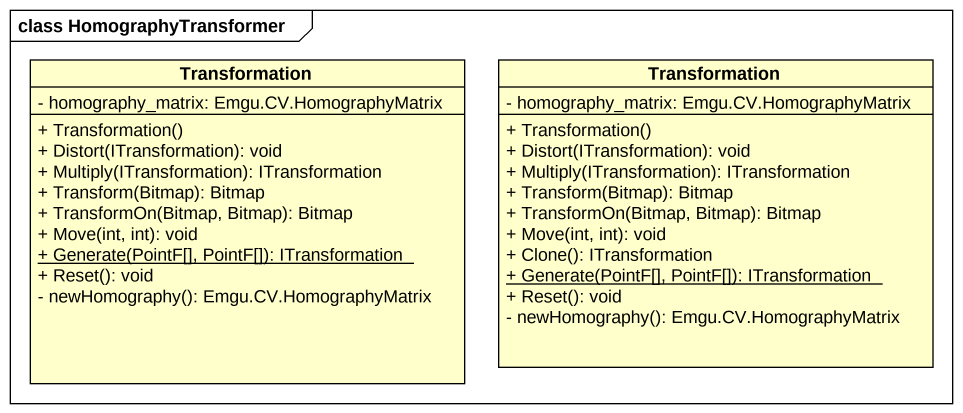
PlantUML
@startuml
mainframe class HomographyTransformer
hide circle
hide empty members
skinparam classAttributeIconSize 0
class Transformation {
  - homography_matrix: Emgu.CV.HomographyMatrix
  + Transformation()
  + Distort(ITransformation): void
  + Multiply(ITransformation): ITransformation
  + Transform(Bitmap): Bitmap
  + TransformOn(Bitmap, Bitmap): Bitmap
  + Move(int, int): void
  {static} + Generate(PointF[], PointF[]): ITransformation
  + Reset(): void
  - newHomography(): Emgu.CV.HomographyMatrix
}
class "Transformation" as Transformation_2 {
  - homography_matrix: Emgu.CV.HomographyMatrix
  + Transformation()
  + Distort(ITransformation): void
  + Multiply(ITransformation): ITransformation
  + Transform(Bitmap): Bitmap
  + TransformOn(Bitmap, Bitmap): Bitmap
  + Move(int, int): void
  + Clone(): ITransformation
  {static} + Generate(PointF[], PointF[]): ITransformation
  + Reset(): void
  - newHomography(): Emgu.CV.HomographyMatrix
}
@enduml
